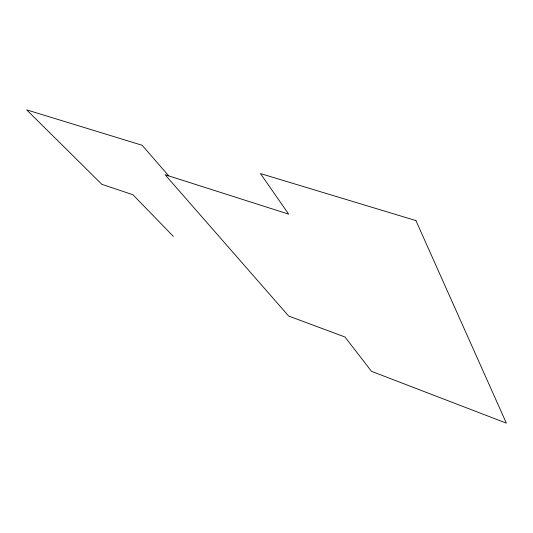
<?xml version="1.0" encoding="UTF-8"?>
<svg xmlns="http://www.w3.org/2000/svg" width="533" height="533" viewBox="0 0 533 533"><rect width="100%" height="100%" fill="white"/><g stroke="black" fill="none" stroke-linecap="round" stroke-linejoin="round"><path stroke-width="0.8" d="M173.285 236.326L132.964 194.758L101.816 184.291L26.65 109.865L142.118 145.262L168.741 175.883M415.933 220.582L260.45 173.571L288.679 214.146L165.077 174.711L288.666 316.049L344.951 336.983L371.521 371.341L506.35 423.135L415.933 220.582"/></g></svg>
